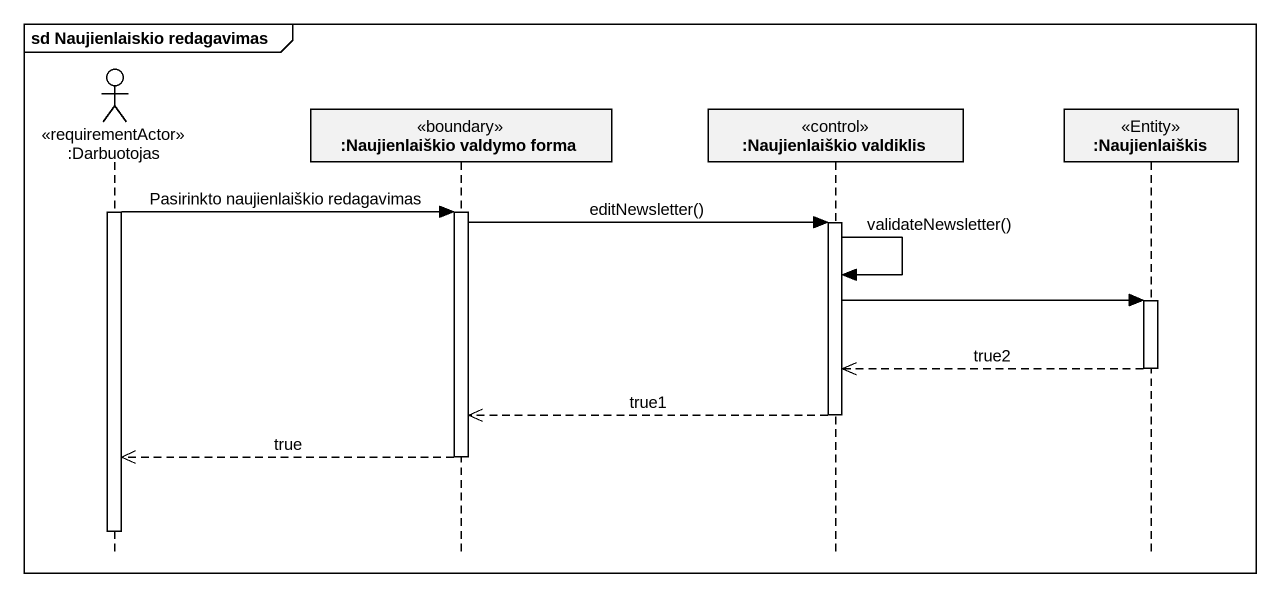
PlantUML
@startuml
mainframe sd Naujienlaiskio redagavimas
hide footbox
actor ":Darbuotojas" as Darbuotojas <<requirementActor>>
participant ":Naujienlaiškio valdymo forma" as Naujienlaiškio_valdymo_forma <<boundary>>
participant ":Naujienlaiškio valdiklis" as Naujienlaiškio_valdiklis <<control>>
participant ":Naujienlaiškis" as Naujienlaiškis <<Entity>>

activate Darbuotojas
Darbuotojas -> Naujienlaiškio_valdymo_forma : Pasirinkto naujienlaiškio redagavimas
activate Naujienlaiškio_valdymo_forma
Naujienlaiškio_valdymo_forma -> Naujienlaiškio_valdiklis : editNewsletter()
activate Naujienlaiškio_valdiklis
Naujienlaiškio_valdiklis -> Naujienlaiškio_valdiklis : validateNewsletter()
Naujienlaiškio_valdiklis -> Naujienlaiškis
activate Naujienlaiškis
Naujienlaiškis -->> Naujienlaiškio_valdiklis : true2
deactivate Naujienlaiškis
Naujienlaiškio_valdiklis -->> Naujienlaiškio_valdymo_forma : true1
deactivate Naujienlaiškio_valdiklis
Naujienlaiškio_valdymo_forma -->> Darbuotojas : true
deactivate Naujienlaiškio_valdymo_forma
deactivate Darbuotojas
@enduml
